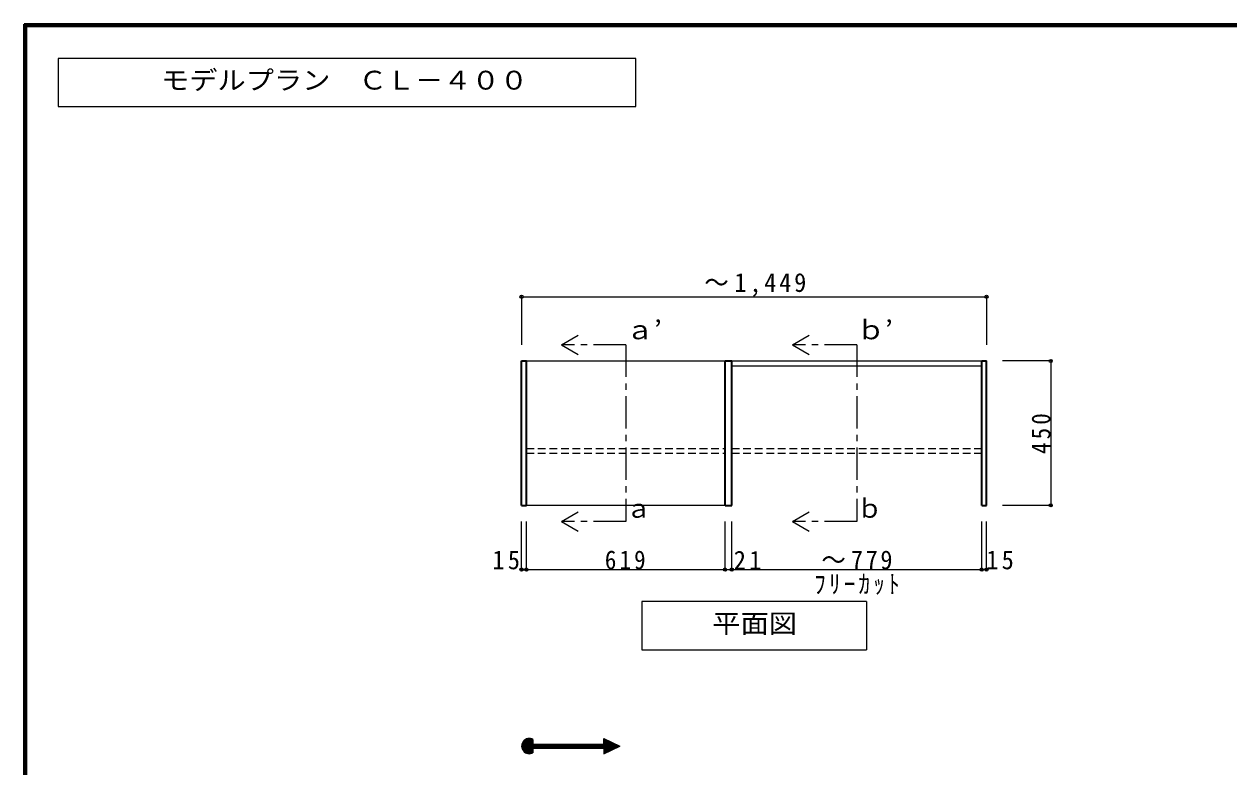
# Model space of a CAD drawing. Units: millimetres, scale not verified. Extents: x -3922 to 3878, y -2932 to 2722.
# Drawn here: x -3922 to -167, y 408 to 2722 of the extents above; entities that cross this region are included whole.
import ezdxf
from ezdxf.enums import TextEntityAlignment as Align

# ---------------------------------------------------------------- set-up
doc = ezdxf.new("R2010")
doc.units = ezdxf.units.MM
doc.header["$LTSCALE"] = 20
doc.header["$PDMODE"] = 32
doc.header["$PDSIZE"] = 10
doc.linetypes.add('CHAIN1', pattern=[8, 5, -1, 1, -1])
doc.linetypes.add('DASHED1', pattern=[1.8, 1.2, -0.6])
for name, color, linetype, lineweight in [('0-2', 2, 'Continuous', 35), ('0-3_固定棚', 3, 'Continuous', 25), ('0-6_パイプハンガー', 4, 'Continuous', 9), ('0-7_桟木・巾木', 2, 'Continuous', 35), ('0-A_文字', 7, 'Continuous', 18), ('0-B_寸法', 7, 'Continuous', 9), ('F-1_枠', 6, 'Continuous', 40)]:
    doc.layers.add(name, color=color, linetype=linetype, lineweight=lineweight)
doc.styles.add('ＭＳ ゴシック', font='')
doc.styles.get('ＭＳ ゴシック').set_extended_font_data('MS Gothic')

msp = doc.modelspace()

# ---------------------------------------------------------------- linework, layer by layer
at = {"layer": '0-2'}
for p, q in [((-2371.53, 1222.73), (-2371.53, 1672.73)), ((-2371.53, 1672.73), (-2356.53, 1672.73)), ((-2356.53, 1222.73), (-2356.53, 1672.73)), ((-1737.53, 1222.73), (-1737.53, 1672.73)), ((-1737.53, 1672.73), (-1716.53, 1672.73)), ((-1716.53, 1222.73), (-1716.53, 1672.73)), ((-937.53, 1222.73), (-937.53, 1672.73)), ((-937.53, 1672.73), (-922.53, 1672.73)), ((-922.53, 1222.73), (-922.53, 1672.73)), ((-2371.53, 1222.73), (-2356.53, 1222.73)), ((-1737.53, 1222.73), (-1716.53, 1222.73)), ((-937.53, 1222.73), (-922.53, 1222.73))]:
    msp.add_line(p, q, dxfattribs=at)
at = {"layer": '0-3_固定棚'}
for p, q in [((-2356.53, 1672.73), (-1737.53, 1672.73)), ((-1737.53, 1222.73), (-2356.53, 1222.73))]:
    msp.add_line(p, q, dxfattribs=at)
at = {"layer": '0-6_パイプハンガー', "linetype": 'DASHED1'}
for p, q in [((-2356.53, 1400.22), (-1737.53, 1400.22)), ((-1716.53, 1400.22), (-937.53, 1400.22)), ((-2356.53, 1385.24), (-1737.53, 1385.24)), ((-1716.53, 1385.24), (-937.53, 1385.24))]:
    msp.add_line(p, q, dxfattribs=at)
at = {"layer": '0-7_桟木・巾木', "color": 7, "lineweight": 18}
for p, q in [((-1716.53, 1672.73), (-937.53, 1672.73)), ((-1716.53, 1657.73), (-937.53, 1657.73))]:
    msp.add_line(p, q, dxfattribs=at)
at = {"layer": '0-A_文字'}
for p, q in [((-2247.03, 1722.73), (-2195.07, 1752.73)), ((-1527.03, 1722.73), (-1475.07, 1752.73)), ((-2247.03, 1722.73), (-2195.07, 1692.73)), ((-1527.03, 1722.73), (-1475.07, 1692.73)), ((-2247.03, 1172.73), (-2195.07, 1202.73)), ((-1527.03, 1172.73), (-1475.07, 1202.73)), ((-2247.03, 1172.73), (-2195.07, 1142.73)), ((-1527.03, 1172.73), (-1475.07, 1142.73)), ((-1297.03, 922.73), (-1297.03, 772.73)), ((-1997.03, 772.73), (-1297.03, 772.73)), ((-2371.53, 472.25), (-2347.57, 496.2)), ((-2371.39, 475.22), (-2350.54, 496.06)), ((-2371.34, 469.61), (-2344.93, 496.02)), ((-2370.91, 467.21), (-2342.53, 495.58)), ((-2370.73, 478.71), (-2354.03, 495.4)), ((-2370.28, 465.01), (-2340.34, 494.96)), ((-2369.48, 462.98), (-2338.3, 494.16)), ((-2368.97, 483.29), (-2358.62, 493.65)), ((-2368.54, 461.09), (-2336.42, 493.22)), ((-2367.46, 459.34), (-2336.12, 490.69)), ((-2125.35, 466.7), (-2102.12, 489.93)), ((-2122.52, 466.7), (-2100.19, 489.03)), ((-2115.63, 496.21), (-2064.81, 472.6)), ((-2115.63, 478.49), (-2115.63, 496.21)), ((-2115.63, 493.39), (-2113.7, 495.31)), ((-2115.63, 490.56), (-2111.77, 494.42)), ((-2115.63, 487.73), (-2109.84, 493.52)), ((-2115.63, 484.9), (-2107.91, 492.62)), ((-2115.63, 482.07), (-2105.98, 491.72)), ((-2115.63, 479.25), (-2104.05, 490.83)), ((-2366.26, 457.72), (-2336.12, 487.86)), ((-2364.93, 456.22), (-2336.12, 485.03)), ((-2363.48, 454.84), (-2336.12, 482.21)), ((-2361.91, 453.58), (-2336.12, 479.38)), ((-2360.22, 452.44), (-2334.17, 478.49)), ((-2358.4, 451.44), (-2331.34, 478.49)), ((-2356.43, 450.57), (-2328.51, 478.49)), ((-2354.31, 449.87), (-2325.68, 478.49)), ((-2352.01, 449.34), (-2336.12, 465.23)), ((-2349.48, 449.04), (-2336.12, 462.41)), ((-2346.67, 449.02), (-2336.12, 459.58)), ((-2343.45, 449.41), (-2336.12, 456.75)), ((-2339.5, 450.54), (-2336.12, 453.92)), ((-2336.12, 466.7), (-2336.12, 452.15)), ((-2336.12, 466.7), (-2115.63, 466.7)), ((-2334.65, 466.7), (-2322.86, 478.49)), ((-2331.82, 466.7), (-2320.03, 478.49)), ((-2328.99, 466.7), (-2317.2, 478.49)), ((-2326.17, 466.7), (-2314.37, 478.49)), ((-2323.34, 466.7), (-2311.54, 478.49)), ((-2320.51, 466.7), (-2308.71, 478.49)), ((-2317.68, 466.7), (-2305.89, 478.49)), ((-2314.85, 466.7), (-2303.06, 478.49)), ((-2312.02, 466.7), (-2300.23, 478.49)), ((-2309.19, 466.7), (-2297.4, 478.49)), ((-2306.37, 466.7), (-2294.57, 478.49)), ((-2303.54, 466.7), (-2291.74, 478.49)), ((-2300.71, 466.7), (-2288.92, 478.49)), ((-2297.88, 466.7), (-2286.09, 478.49)), ((-2295.05, 466.7), (-2283.26, 478.49)), ((-2292.22, 466.7), (-2280.43, 478.49)), ((-2289.4, 466.7), (-2277.6, 478.49)), ((-2286.57, 466.7), (-2274.77, 478.49)), ((-2283.74, 466.7), (-2271.94, 478.49)), ((-2280.91, 466.7), (-2269.12, 478.49)), ((-2278.08, 466.7), (-2266.29, 478.49)), ((-2275.25, 466.7), (-2263.46, 478.49)), ((-2272.42, 466.7), (-2260.63, 478.49)), ((-2269.6, 466.7), (-2257.8, 478.49)), ((-2266.77, 466.7), (-2254.97, 478.49)), ((-2263.94, 466.7), (-2252.15, 478.49)), ((-2261.11, 466.7), (-2249.32, 478.49)), ((-2258.28, 466.7), (-2246.49, 478.49)), ((-2255.45, 466.7), (-2243.66, 478.49)), ((-2252.63, 466.7), (-2240.83, 478.49)), ((-2249.8, 466.7), (-2238, 478.49)), ((-2246.97, 466.7), (-2235.18, 478.49)), ((-2244.14, 466.7), (-2232.35, 478.49)), ((-2241.31, 466.7), (-2229.52, 478.49)), ((-2238.48, 466.7), (-2226.69, 478.49)), ((-2235.66, 466.7), (-2223.86, 478.49)), ((-2232.83, 466.7), (-2221.03, 478.49)), ((-2230, 466.7), (-2218.2, 478.49)), ((-2227.17, 466.7), (-2215.38, 478.49)), ((-2224.34, 466.7), (-2212.55, 478.49)), ((-2221.51, 466.7), (-2209.72, 478.49)), ((-2218.68, 466.7), (-2206.89, 478.49)), ((-2215.86, 466.7), (-2204.06, 478.49)), ((-2213.03, 466.7), (-2201.23, 478.49)), ((-2210.2, 466.7), (-2198.41, 478.49)), ((-2207.37, 466.7), (-2195.58, 478.49)), ((-2204.54, 466.7), (-2192.75, 478.49)), ((-2201.71, 466.7), (-2189.92, 478.49)), ((-2198.89, 466.7), (-2187.09, 478.49)), ((-2196.06, 466.7), (-2184.26, 478.49)), ((-2193.23, 466.7), (-2181.44, 478.49)), ((-2190.4, 466.7), (-2178.61, 478.49)), ((-2187.57, 466.7), (-2175.78, 478.49)), ((-2184.74, 466.7), (-2172.95, 478.49)), ((-2181.92, 466.7), (-2170.12, 478.49)), ((-2179.09, 466.7), (-2167.29, 478.49)), ((-2176.26, 466.7), (-2164.46, 478.49)), ((-2173.43, 466.7), (-2161.64, 478.49)), ((-2170.6, 466.7), (-2158.81, 478.49)), ((-2167.77, 466.7), (-2155.98, 478.49)), ((-2164.94, 466.7), (-2153.15, 478.49)), ((-2162.12, 466.7), (-2150.32, 478.49)), ((-2159.29, 466.7), (-2147.49, 478.49)), ((-2156.46, 466.7), (-2144.67, 478.49)), ((-2153.63, 466.7), (-2141.84, 478.49)), ((-2150.8, 466.7), (-2139.01, 478.49)), ((-2147.97, 466.7), (-2136.18, 478.49)), ((-2145.15, 466.7), (-2133.35, 478.49)), ((-2142.32, 466.7), (-2130.52, 478.49)), ((-2139.49, 466.7), (-2127.7, 478.49)), ((-2136.66, 466.7), (-2124.87, 478.49)), ((-2133.83, 466.7), (-2122.04, 478.49)), ((-2131, 466.7), (-2119.21, 478.49)), ((-2128.18, 466.7), (-2116.38, 478.49)), ((-2119.69, 466.7), (-2098.25, 488.13)), ((-2116.86, 466.7), (-2096.32, 487.24)), ((-2115.63, 465.1), (-2094.39, 486.34)), ((-2115.63, 462.27), (-2092.46, 485.44)), ((-2115.63, 459.45), (-2090.53, 484.55)), ((-2115.63, 456.62), (-2088.6, 483.65)), ((-2115.63, 453.79), (-2086.67, 482.75)), ((-2115.63, 450.96), (-2084.74, 481.85)), ((-2115.63, 448.99), (-2064.81, 472.6)), ((-2115.63, 466.7), (-2115.63, 448.99)), ((-2114.04, 449.73), (-2082.81, 480.96)), ((-2108.75, 452.18), (-2080.87, 480.06)), ((-2103.47, 454.64), (-2078.94, 479.16)), ((-2098.19, 457.09), (-2077.01, 478.27)), ((-2092.9, 459.54), (-2075.08, 477.37)), ((-2087.62, 462), (-2073.15, 476.47)), ((-2082.34, 464.45), (-2071.22, 475.57)), ((-2077.06, 466.91), (-2069.29, 474.68)), ((-2071.77, 469.36), (-2067.36, 473.78)), ((-2066.49, 471.82), (-2065.42, 472.88))]:
    msp.add_line(p, q, dxfattribs=at)
at = {"layer": '0-A_文字', "linetype": 'CHAIN1'}
for p, q in [((-2047.03, 1722.73), (-2247.03, 1722.73)), ((-2047.03, 1722.73), (-2047.03, 1172.73)), ((-1327.03, 1722.73), (-1527.03, 1722.73)), ((-1327.03, 1722.73), (-1327.03, 1172.73)), ((-2047.03, 1172.73), (-2247.03, 1172.73)), ((-1327.03, 1172.73), (-1527.03, 1172.73))]:
    msp.add_line(p, q, dxfattribs=at)
at = {"layer": '0-A_文字'}
msp.add_lwpolyline([(-3815.36, 2465.63), (-2015.36, 2465.63), (-2015.36, 2615.63), (-3815.36, 2615.63)], close=True, dxfattribs=at)
for points in [[(-1297.03, 922.73), (-1997.03, 922.73), (-1997.03, 772.73)], [(-2336.12, 493.04), (-2336.12, 478.49), (-2115.63, 478.49)]]:
    msp.add_lwpolyline(points, dxfattribs=at)
msp.add_arc((-2347.92, 472.6), 23.61, 60, 300, dxfattribs=at)
at = {"layer": '0-B_寸法', "color": 4}
for p, q in [((-2371.53, 1872.73), (-2371.53, 1722.73)), ((-2371.53, 1872.73), (-922.53, 1872.73)), ((-922.53, 1872.73), (-922.53, 1722.73)), ((-722.53, 1672.73), (-872.53, 1672.73)), ((-722.53, 1672.73), (-722.53, 1222.73)), ((-722.53, 1222.73), (-872.53, 1222.73)), ((-2371.53, 1022.73), (-2371.53, 1172.73)), ((-2356.53, 1022.73), (-2356.53, 1172.73)), ((-1737.53, 1022.73), (-1737.53, 1172.73)), ((-1716.53, 1022.73), (-1716.53, 1172.73)), ((-937.53, 1022.73), (-937.53, 1172.73)), ((-922.53, 1022.73), (-922.53, 1172.73)), ((-2371.53, 1022.73), (-2356.53, 1022.73)), ((-2356.53, 1022.73), (-1737.53, 1022.73)), ((-1737.53, 1022.73), (-1716.53, 1022.73)), ((-1716.53, 1022.73), (-937.53, 1022.73)), ((-937.53, 1022.73), (-922.53, 1022.73))]:
    msp.add_line(p, q, dxfattribs=at)
at = {"layer": '0-B_寸法'}
for p in [(-2371.53, 1872.73), (-922.53, 1872.73), (-722.53, 1672.73), (-722.53, 1222.73), (-2371.53, 1022.73), (-2356.53, 1022.73), (-1737.53, 1022.73), (-1716.53, 1022.73), (-937.53, 1022.73), (-922.53, 1022.73)]:
    msp.add_point(p, dxfattribs=at)
at = {"layer": 'F-1_枠'}
for p, q in [((-3922.03, 2722.29), (-3922.03, -2864.37)), ((-3922.03, 2722.29), (3877.97, 2722.29)), ((-3922.03, 2718.96), (3877.97, 2718.96)), ((-3922.03, 2715.63), (3877.97, 2715.63)), ((-3918.7, 2722.29), (-3918.7, -2864.37)), ((-3915.36, 2722.29), (-3915.36, -2864.37))]:
    msp.add_line(p, q, dxfattribs=at)

# ---------------------------------------------------------------- texts
at = {"layer": '0-A_文字', "style": 'ＭＳ ゴシック', "width": 1.1}
for s, p in [('モデルプラン\u3000ＣＬ－４００', (-3495.36, 2500.63)), ('ａ’', (-2047.03, 1722.73)), ('ｂ’', (-1327.03, 1722.73)), ('平面図', (-1777.03, 807.73))]:
    msp.add_text(s, height=58.65, dxfattribs=at).set_placement(p, align=Align.BOTTOM_LEFT)
at = {"layer": '0-A_文字', "style": 'ＭＳ ゴシック'}
for s, p in [('ｂ', (-1327.03, 1166.49)), ('ａ', (-2047.03, 1166.49))]:
    msp.add_text(s, height=58.65, dxfattribs=at).set_placement(p, align=Align.BOTTOM_LEFT)
at = {"layer": '0-B_寸法', "char_height": 58.65, "attachment_point": 7, "style": 'ＭＳ ゴシック'}
for s, insert in [('\\T1.23;\\W0.95;～1,449', (-1802.03, 1872.73)), ('\\T1.27;\\W0.95;15', (-2462.66, 1022.73)), ('\\T1.27;\\W0.9;619', (-2112.03, 1022.73)), ('\\T1.27;\\W0.95;21', (-1710.18, 1022.73)), ('\\T1.21;\\W0.95;～779', (-1437.03, 1022.73)), ('\\T1.27;\\W0.95;15', (-923.47, 1022.73)), ('\\T1.28;\\W0.9;ﾌﾘｰｶｯﾄ', (-1459.53, 943.86))]:
    msp.add_mtext(s, dxfattribs=dict(at, insert=insert))
at = {"layer": '0-B_寸法', "insert": (-722.53, 1382.73), "char_height": 58.65, "attachment_point": 7, "rotation": 90, "style": 'ＭＳ ゴシック'}
msp.add_mtext('\\T1.27;\\W0.9;450', dxfattribs=at)

doc.saveas('drawing.dxf')
